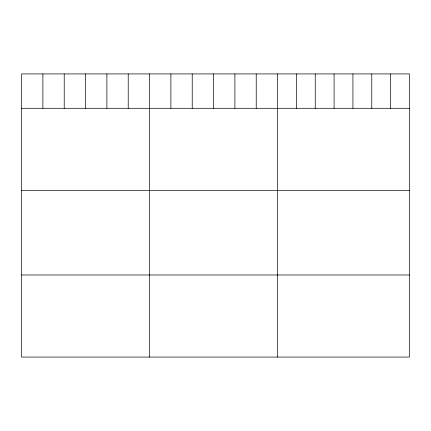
<?xml version="1.0" encoding="UTF-8"?>
<svg xmlns="http://www.w3.org/2000/svg" width="431" height="431" viewBox="0 0 431 431"><rect width="100%" height="100%" fill="white"/><g stroke="black" fill="none" stroke-linecap="round" stroke-linejoin="round"><path stroke-width="0.65" d="M409.45 108.3L409.45 357.078L21.55 357.078L21.55 73.922L409.45 73.922L409.45 108.3L21.55 108.3M21.55 190.394L409.45 190.394M21.55 274.983L409.45 274.983M390.61 73.922L390.61 108.3M371.77 73.922L371.77 108.3M352.93 73.922L352.93 108.3M334.084 73.922L334.084 108.3M315.244 73.922L315.244 108.3M296.404 73.922L296.404 108.3M277.564 73.922L277.564 357.078M256.229 73.922L256.229 108.3M234.895 73.922L234.895 108.3M213.56 73.922L213.56 108.3M192.226 73.922L192.226 108.3M170.891 73.922L170.891 108.3M149.557 73.922L149.557 357.078M128.222 73.922L128.222 108.3M106.888 73.922L106.888 108.3M85.553 73.922L85.553 108.3M64.219 73.922L64.219 108.3M42.884 73.922L42.884 108.3"/></g></svg>
